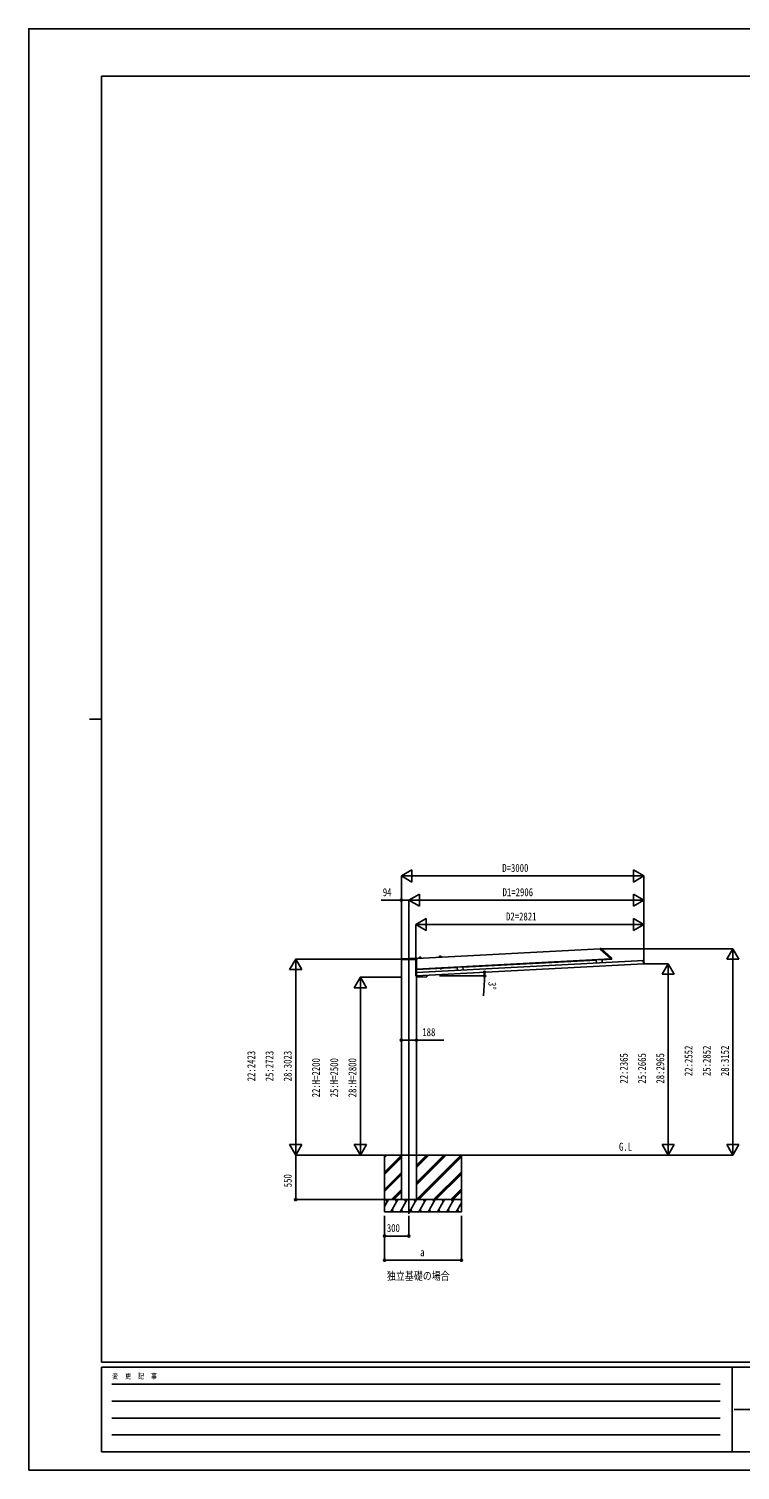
# Model space of a CAD drawing. Units: millimetres, scale not verified. Extents: x -12615 to 12615, y -8910 to 8910.
# Drawn here: x -12615 to -3818, y -8910 to 8910 of the extents above; entities that cross this region are included whole.
import ezdxf
from ezdxf.enums import TextEntityAlignment as Align

# ---------------------------------------------------------------- set-up
doc = ezdxf.new("R2010")
doc.units = ezdxf.units.MM
doc.header["$LTSCALE"] = 50
for name, color, linetype in [('0-2_USER1', 3, 'Continuous'), ('0-3_YKK_12', 2, 'Continuous'), ('0-5_YKK_A1', 4, 'Continuous'), ('0-6_YKK_D', 6, 'Continuous'), ('0-7_YKK_ZWAK', 7, 'Continuous')]:
    doc.layers.add(name, color=color, linetype=linetype)
doc.styles.add('ＭＳ ゴシック', font='')
doc.styles.get('ＭＳ ゴシック').set_extended_font_data('MS Gothic')

msp = doc.modelspace()

# ---------------------------------------------------------------- linework, layer by layer
at = {"layer": '0-3_YKK_12'}
msp.add_line((-7914.04, -2589.5), (-7914.04, -5742.48), dxfattribs=at)
at = {"layer": '0-5_YKK_A1'}
for p, q in [((-7816.76, -2582.46), (-5548.99, -2463.61)), ((-5549.17, -2460.12), (-5541.57, -2460.19)), ((-5549.15, -2460.59), (-5549.17, -2460.12)), ((-5549.15, -2460.59), (-5548.85, -2466.21)), ((-5548.69, -2466.56), (-5419.2, -2583.15)), ((-5538.93, -2461.21), (-5411.07, -2576.34)), ((-8013.6, -2596.83), (-8013.53, -2588.98)), ((-8013.1, -2596.83), (-8013.6, -2596.83)), ((-7815.63, -2596.83), (-8013.1, -2596.83)), ((-8012.53, -2587.99), (-7817.02, -2587.99)), ((-8008.04, -5015), (-8008.04, -2596.83)), ((-7980.29, -2587.92), (-7818.05, -2579.42)), ((-7822.38, -2756.99), (-5010.11, -2609.61)), ((-7821.34, -2756.94), (-7821.34, -2596.83)), ((-7820.29, -2796.94), (-5014.7, -2649.9)), ((-7820.04, -2714.81), (-5418.75, -2588.96)), ((-7820.04, -2756.87), (-7820.04, -2596.83)), ((-7817.01, -2580.3), (-7816.03, -2588.88)), ((-7816.03, -2588.88), (-7816.03, -2588.9)), ((-7816.03, -2588.9), (-7815.13, -2596.83)), ((-7815.13, -2596.83), (-7815.63, -2596.83)), ((-7789.01, -2579.07), (-7789.02, -2580.6)), ((-7789.02, -2580.6), (-7765.05, -2579.35)), ((-7789.02, -2580.6), (-7765.05, -2579.35)), ((-7789, -2581), (-7789.02, -2580.6)), ((-7789, -2581), (-7765.03, -2579.75)), ((-7788.53, -2578.57), (-7765.75, -2577.38)), ((-7787.95, -2571.85), (-7788.01, -2578.55)), ((-7785.11, -2568.88), (-7770.17, -2568.1)), ((-7767.04, -2570.76), (-7766.28, -2577.41)), ((-7765.23, -2577.82), (-7765.05, -2579.35)), ((-7765.03, -2579.75), (-7765.05, -2579.35)), ((-7539.35, -2565.99), (-7539.36, -2567.52)), ((-7539.36, -2567.52), (-7515.4, -2566.26)), ((-7539.36, -2567.52), (-7515.4, -2566.26)), ((-7539.34, -2567.92), (-7539.36, -2567.52)), ((-7539.34, -2567.92), (-7515.38, -2566.66)), ((-7538.88, -2565.49), (-7516.09, -2564.3)), ((-7538.29, -2558.77), (-7538.35, -2565.46)), ((-7535.45, -2555.8), (-7520.52, -2555.02)), ((-7517.38, -2557.67), (-7516.62, -2564.32)), ((-7515.57, -2564.74), (-7515.4, -2566.26)), ((-7515.38, -2566.66), (-7515.4, -2566.26)), ((-7246.31, -2689.75), (-5596.74, -2603.3)), ((-5525.97, -2597.09), (-5596.87, -2600.8)), ((-5596.87, -2600.8), (-5594.81, -2640.25)), ((-5525.97, -2597.09), (-5523.9, -2636.53)), ((-5525.84, -2599.58), (-5418.49, -2593.96)), ((-5419.04, -2583.49), (-5418.95, -2585.1)), ((-5418.9, -2586.04), (-5418.95, -2585.1)), ((-5418.9, -2586.04), (-5411.27, -2586.1)), ((-5418.88, -2586.53), (-5418.9, -2586.04)), ((-5418.88, -2586.53), (-5418.49, -2593.96)), ((-5418.49, -2593.96), (-5410.88, -2593.56)), ((-5411.27, -2586.1), (-5409.86, -2586.12)), ((-5409.75, -2579.1), (-5409.43, -2585.19)), ((-5409.43, -2585.19), (-5409.36, -2586.59)), ((-5021.95, -2610.23), (-5016.79, -2609.96)), ((-5015.67, -2608.52), (-5016.87, -2608.58)), ((-5016.85, -2608.93), (-5016.87, -2608.58)), ((-5016.87, -2608.58), (-5016.87, -2608.58)), ((-5016.82, -2609.43), (-5016.85, -2608.93)), ((-5014.67, -2650.45), (-5016.82, -2609.43)), ((-5015.67, -2608.52), (-5015.67, -2608.52)), ((-5015.07, -2608.38), (-5009.18, -2608.07)), ((-5014.64, -2650.95), (-5014.67, -2650.45)), ((-5014.64, -2650.95), (-5014.63, -2651.3)), ((-5014.63, -2651.3), (-5013.43, -2651.24)), ((-5014.63, -2651.3), (-5014.63, -2651.3)), ((-5013.43, -2651.24), (-5013.43, -2651.24)), ((-5006.93, -2651.01), (-5012.82, -2651.32)), ((-5008.66, -2608.54), (-5006.46, -2650.48)), ((-7830.62, -2756.43), (-7828.43, -2798.38)), ((-7824.26, -2755.6), (-7830.15, -2755.91)), ((-7827.9, -2798.85), (-7822.01, -2798.54)), ((-7823.65, -2755.68), (-7822.46, -2755.62)), ((-7823.65, -2755.68), (-7823.65, -2755.68)), ((-7822.44, -2755.97), (-7822.46, -2755.62)), ((-7822.46, -2755.62), (-7822.46, -2755.62)), ((-7822.41, -2756.46), (-7822.44, -2755.97)), ((-7820.26, -2797.49), (-7822.41, -2756.46)), ((-7821.9, -2798.52), (-7821.01, -2815.5)), ((-7820.22, -2798.34), (-7821.42, -2798.4)), ((-7821.42, -2798.4), (-7821.42, -2798.4)), ((-7821.34, -5015), (-7821.34, -2798.4)), ((-7821.34, -2815), (-7821.04, -2815)), ((-7820.24, -2797.99), (-7820.26, -2797.49)), ((-7820.24, -2797.99), (-7820.22, -2798.34)), ((-7820.22, -2798.34), (-7820.22, -2798.34)), ((-7819.78, -2719.8), (-7820.04, -2714.85)), ((-7820.04, -5015), (-7820.04, -2816.45)), ((-7819.96, -2816.45), (-7695.63, -2809.93)), ((-7819.78, -2719.8), (-7317.21, -2693.46)), ((-7695.66, -2790.4), (-7694.69, -2808.88)), ((-7512.53, -2706.91), (-7527.52, -2707.69)), ((-7527.52, -2707.69), (-7527.26, -2712.6)), ((-7526.23, -2713.13), (-7527.26, -2712.6)), ((-7527.06, -2707.67), (-7527.15, -2706.07)), ((-7513.24, -2712.45), (-7526.23, -2713.13)), ((-7523.77, -2707.49), (-7523.51, -2712.41)), ((-7516.27, -2707.1), (-7516.02, -2712.01)), ((-7513.24, -2712.45), (-7512.27, -2711.82)), ((-7513.07, -2705.33), (-7512.98, -2706.93)), ((-7512.53, -2706.91), (-7512.27, -2711.82)), ((-7246.44, -2687.25), (-7317.34, -2690.97)), ((-7317.34, -2690.97), (-7315.27, -2730.41)), ((-7246.44, -2687.25), (-7244.37, -2726.7)), ((-9298.44, -5015), (-4707.04, -5015)), ((-8214.94, -5015), (-8214.94, -5715)), ((-8214.94, -5042.38), (-8187.56, -5015)), ((-8214.94, -5028.24), (-8201.7, -5015)), ((-8214.94, -5226.23), (-8008.94, -5020.23)), ((-8214.94, -5240.37), (-8008.94, -5034.37)), ((-8214.94, -5254.51), (-8008.94, -5048.51)), ((-8008.04, -5015), (-8008.04, -5565)), ((-7821.34, -5015), (-7821.34, -5565)), ((-7821.08, -5565), (-7271.08, -5015)), ((-7820.94, -5381.01), (-7454.93, -5015)), ((-7820.94, -5352.73), (-7483.21, -5015)), ((-7820.94, -5366.87), (-7469.07, -5015)), ((-7820.94, -5168.88), (-7667.06, -5015)), ((-7820.94, -5154.74), (-7681.2, -5015)), ((-7820.94, -5140.6), (-7695.34, -5015)), ((-7806.94, -5565), (-7264.94, -5023)), ((-7792.8, -5565), (-7264.94, -5037.15)), ((-7264.94, -5015), (-7264.94, -5715)), ((-8214.94, -5438.36), (-8008.94, -5232.36)), ((-8214.94, -5452.5), (-8008.94, -5246.5)), ((-8214.94, -5466.64), (-8008.94, -5260.64)), ((-7608.95, -5565), (-7264.94, -5220.99)), ((-7594.81, -5565), (-7264.94, -5235.14)), ((-7580.66, -5565), (-7264.94, -5249.28)), ((-8129.45, -5565), (-8008.94, -5444.49)), ((-8115.31, -5565), (-8008.94, -5458.63)), ((-8101.16, -5565), (-8008.94, -5472.78)), ((-7396.82, -5565), (-7264.94, -5433.12)), ((-7382.67, -5565), (-7264.94, -5447.27)), ((-7368.53, -5565), (-7264.94, -5461.41)), ((-7264.94, -5565), (-8214.94, -5565)), ((-8214.94, -5648.83), (-8166.54, -5565)), ((-8181.54, -5590.98), (-8196.54, -5565)), ((-8137.67, -5715), (-8051.07, -5565)), ((-8122.68, -5689.02), (-8107.68, -5715)), ((-8066.07, -5590.98), (-8081.07, -5565)), ((-8022.2, -5715), (-7935.6, -5565)), ((-8008.04, -5565), (-7821.34, -5565)), ((-8007.2, -5689.02), (-7992.2, -5715)), ((-7950.6, -5590.98), (-7965.6, -5565)), ((-7906.73, -5715), (-7820.13, -5565)), ((-7891.73, -5689.02), (-7876.74, -5715)), ((-7835.13, -5590.98), (-7850.13, -5565)), ((-7791.26, -5715), (-7704.66, -5565)), ((-7776.26, -5689.02), (-7761.27, -5715)), ((-7719.66, -5590.98), (-7734.66, -5565)), ((-7675.79, -5715), (-7589.19, -5565)), ((-7660.79, -5689.02), (-7645.8, -5715)), ((-7619.19, -5565), (-7604.19, -5590.98)), ((-7560.32, -5715), (-7473.72, -5565)), ((-7545.32, -5689.02), (-7530.33, -5715)), ((-7488.72, -5590.98), (-7503.72, -5565)), ((-7444.85, -5715), (-7358.25, -5565)), ((-7429.85, -5689.02), (-7414.86, -5715)), ((-7373.25, -5590.98), (-7388.25, -5565)), ((-7329.38, -5715), (-7264.94, -5603.38)), ((-7314.38, -5689.02), (-7299.38, -5715)), ((-7264.94, -5578.58), (-7272.78, -5565)), ((-8214.94, -5715), (-7264.94, -5715))]:
    msp.add_line(p, q, dxfattribs=at)
msp.add_lwpolyline([(-5409.36, -2586.59), (-5409, -2593.46), (-5410.88, -2593.56)], dxfattribs=at)
msp.add_lwpolyline([(-7528.68, -2704.55), (-7511.7, -2703.66), (-7511.62, -2705.26), (-7528.59, -2706.15)], close=True, dxfattribs=at)
for centre, radius, start, end in [((-5548.35, -2466.19), 0.5, 183, 228), ((-5541.61, -2464.19), 4, 48, 89.5), ((-8012.53, -2588.99), 1, 90, 176.5048), ((-8012.53, -2588.99), 1, 176.5048, 179.5), ((-7982.91, -2537.99), 50, 270, 273.00032), ((-7818, -2580.42), 1, 6.5, 93.00032), ((-7817.02, -2588.99), 1, 6.5, 90), ((-7788.51, -2579.07), 0.5, 93, 179.5), ((-7784.95, -2571.88), 3, 93, 179.5), ((-7770.02, -2571.1), 3, 6.5, 93), ((-7765.73, -2577.88), 0.5, 6.5, 93), ((-7538.85, -2565.99), 0.5, 93, 179.5), ((-7535.29, -2558.79), 3, 93, 179.5), ((-7520.36, -2558.01), 3, 6.5, 93), ((-7516.07, -2564.8), 0.5, 6.5, 93), ((-5419.53, -2583.52), 0.5, 3, 48), ((-5413.75, -2579.31), 4, 3, 48), ((-5409.86, -2586.61), 0.5, 3, 89.5), ((-5015.63, -2605.65), 2.86, 272.73957, 279.49104), ((-5013.11, -2655.51), 4.28, 87.31821, 94.21342), ((-7824, -2752.83), 2.86, 266.50896, 273.26043), ((-7821.28, -2802.68), 4.28, 91.78658, 98.68179), ((-7820.02, -2815.45), 1, 183, 273), ((-7695.69, -2808.93), 1, 273, 3), ((-7525.53, -2709.77), 3.32, 238.61575, 307.38425), ((-7520.38, -2700.39), 12.42, 255.41205, 290.58795), ((-7514.29, -2709.18), 3.32, 238.61575, 307.38425)]:
    msp.add_arc(centre, radius, start, end, dxfattribs=at)
for centre, major_axis, ratio, start_param, end_param in [((-5015.67, -2608.48), (0.599, 0.031), 0.061163, 4.71238898, 5.02268866), ((-5015.06, -2608.68), (0.016, -0.3), 0.998135, 3.14159265, 3.95507086), ((-5012.84, -2651.02), (0.016, -0.3), 0.998135, 5.46983661, 6.28318531), ((-5009.16, -2608.57), (0.336, 0.373), 0.99628, 5.49965061, 7.06672), ((-5006.96, -2650.51), (0.373, -0.336), 0.99628, 5.49965061, 7.06672), ((-7830.12, -2756.41), (-0.373, 0.336), 0.99628, 5.49965061, 7.06672), ((-7827.93, -2798.35), (-0.336, -0.373), 0.99628, 5.49965061, 7.06672), ((-7824.24, -2755.9), (0.016, -0.3), 0.998135, 2.32811445, 3.14159265), ((-7823.66, -2755.64), (-0.599, -0.031), 0.061163, 1.26049665, 1.57079633), ((-7822.03, -2798.24), (0.016, -0.3), 0.998135, 0, 0.81334869)]:
    msp.add_ellipse(centre, major_axis=major_axis, ratio=ratio, start_param=start_param, end_param=end_param, dxfattribs=at)
at = {"layer": '0-6_YKK_D'}
for p, q in [((-8008.04, -1563.19), (-7878.14, -1488.19)), ((-8008.04, -2581), (-8008.04, -1562.19)), ((-8008.04, -1563.19), (-7878.14, -1638.19)), ((-8008.04, -1563.19), (-7748.23, -1563.19)), ((-7878.14, -1638.19), (-7878.14, -1488.19)), ((-7858.04, -1563.19), (-5158.04, -1563.19)), ((-5008.04, -1563.19), (-5267.85, -1563.19)), ((-5008.04, -1563.19), (-5137.94, -1488.19)), ((-5137.94, -1488.19), (-5137.94, -1638.19)), ((-5008.04, -1563.19), (-5137.94, -1638.19)), ((-5008.04, -2648.08), (-5008.04, -1562.19)), ((-8008.04, -2591), (-8008.04, -1862.19)), ((-7914.04, -1863.19), (-7784.14, -1788.19)), ((-7914.04, -2588.5), (-7914.04, -1862.19)), ((-7914.04, -2588.5), (-7914.04, -1862.19)), ((-7914.04, -1863.19), (-7784.14, -1938.19)), ((-7914.04, -1863.19), (-7654.23, -1863.19)), ((-7784.14, -1938.19), (-7784.14, -1788.19)), ((-7764.04, -1863.19), (-5158.04, -1863.19)), ((-5008.04, -1863.19), (-5267.85, -1863.19)), ((-5008.04, -1863.19), (-5137.94, -1788.19)), ((-5137.94, -1788.19), (-5137.94, -1938.19)), ((-5008.04, -1863.19), (-5137.94, -1938.19)), ((-5008.04, -2648.08), (-5008.04, -1862.19)), ((-7829.04, -2163.19), (-7699.14, -2088.19)), ((-7699.14, -2238.19), (-7699.14, -2088.19)), ((-5008.04, -2163.19), (-5137.94, -2088.19)), ((-5137.94, -2088.19), (-5137.94, -2238.19)), ((-7829.04, -2756.84), (-7829.04, -2162.19)), ((-7829.04, -2163.19), (-7699.14, -2238.19)), ((-7829.04, -2163.19), (-7569.24, -2163.19)), ((-7679.04, -2163.19), (-5158.04, -2163.19)), ((-5008.04, -2163.19), (-5267.85, -2163.19)), ((-5008.04, -2163.19), (-5137.94, -2238.19)), ((-5008.04, -2648.08), (-5008.04, -2162.19)), ((-5540, -2463.19), (-3907.04, -2463.19)), ((-3908.04, -2463.19), (-3983.04, -2593.09)), ((-3908.04, -2463.19), (-3833.04, -2593.09)), ((-3908.04, -2463.19), (-3908.04, -2723)), ((-9314.94, -2592), (-9389.94, -2721.9)), ((-8009.04, -2592), (-9315.94, -2592)), ((-9314.94, -2592), (-9239.94, -2721.9)), ((-9314.94, -2592), (-9314.94, -2851.81)), ((-5007.02, -2649.55), (-4707.04, -2649.55)), ((-4708.04, -2649.55), (-4783.04, -2779.45)), ((-4708.04, -2649.55), (-4633.04, -2779.45)), ((-4708.04, -2649.55), (-4708.04, -2909.36)), ((-3983.04, -2593.09), (-3833.04, -2593.09)), ((-3908.04, -2613.19), (-3908.04, -4865)), ((-9389.94, -2721.9), (-9239.94, -2721.9)), ((-9314.94, -2742), (-9314.94, -4865)), ((-8514.94, -2815), (-8589.94, -2944.9)), ((-8009.04, -2815), (-8515.94, -2815)), ((-8514.94, -2815), (-8439.94, -2944.9)), ((-8514.94, -2815), (-8514.94, -3074.81)), ((-7536.65, -2796.99), (-6976.96, -2796.99)), ((-6979.51, -2847.97), (-6991.5, -3046)), ((-4783.04, -2779.45), (-4633.04, -2779.45)), ((-4708.04, -4865), (-4708.04, -2799.55)), ((-8589.94, -2944.9), (-8439.94, -2944.9)), ((-8514.94, -2965), (-8514.94, -4865)), ((-9314.94, -5015), (-9314.94, -4755.19)), ((-8514.94, -5015), (-8514.94, -4755.19)), ((-4708.04, -5015), (-4708.04, -4755.19)), ((-3908.04, -5015), (-3908.04, -4755.19)), ((-9314.94, -5015), (-9389.94, -4885.1)), ((-9239.94, -4885.1), (-9389.94, -4885.1)), ((-9314.94, -5015), (-9239.94, -4885.1)), ((-8514.94, -5015), (-8589.94, -4885.1)), ((-8439.94, -4885.1), (-8589.94, -4885.1)), ((-8514.94, -5015), (-8439.94, -4885.1)), ((-4708.04, -5015), (-4783.04, -4885.1)), ((-4633.04, -4885.1), (-4783.04, -4885.1)), ((-4708.04, -5015), (-4633.04, -4885.1)), ((-3908.04, -5015), (-3983.04, -4885.1)), ((-3833.04, -4885.1), (-3983.04, -4885.1)), ((-3908.04, -5015), (-3833.04, -4885.1)), ((-9299.44, -5015), (-9315.94, -5015)), ((-9314.94, -5015), (-9314.94, -5565)), ((-4707.04, -5015), (-3907.04, -5015)), ((-8215.94, -5565), (-9315.94, -5565)), ((-8214.94, -5765), (-8214.94, -6016)), ((-8214.94, -5765), (-8214.94, -6316)), ((-7914.94, -5765), (-7914.94, -6016)), ((-7264.94, -5765), (-7264.94, -6316)), ((-8214.94, -6015), (-7914.94, -6015)), ((-8214.94, -6315), (-7264.94, -6315))]:
    msp.add_line(p, q, dxfattribs=at)
for points in [[(-7914.04, -1863.19), (-8008.04, -1863.19), (-8257.44, -1863.19)], [(-8008.04, -3593.32), (-7820.04, -3593.32), (-7484.24, -3593.32)]]:
    msp.add_lwpolyline(points, dxfattribs=at)
for centre in [(-8008.04, -1863.19), (-6979.12, -2752.85), (-6977.96, -2796.99), (-8008.04, -3593.32), (-7820.04, -3593.32), (-9314.94, -5565), (-8214.94, -6015), (-7914.94, -6015), (-8214.94, -6315), (-7264.94, -6315)]:
    msp.add_circle(centre, 12.75, dxfattribs=at)
for start, end in [(356.53473, 0), (0, 3)]:
    msp.add_arc((-7821.34, -2796.99), 843.38, start, end, dxfattribs=at)
at = {"layer": '0-7_YKK_ZWAK'}
for p, q in [((11685.06, 8325), (-11714.94, 8325)), ((-11714.94, -7575), (-11714.94, 8325)), ((-11864.94, 375), (-11714.94, 375)), ((11685.06, -7575), (-11714.94, -7575)), ((-3914.94, -7635), (-11714.94, -7635)), ((-11714.94, -8685), (-11714.94, -7635)), ((-3914.94, -7635), (-3914.94, -8685)), ((-14.94, -7635), (-3914.94, -7635)), ((-11587.44, -7845), (-4064.94, -7845)), ((-11587.44, -8055), (-4064.94, -8055)), ((-3892.44, -8160), (-14.94, -8160)), ((-11587.44, -8265), (-4064.94, -8265)), ((-11587.44, -8475), (-4064.94, -8475)), ((-11714.94, -8685), (-3914.94, -8685)), ((-3914.94, -8685), (-14.94, -8685))]:
    msp.add_line(p, q, dxfattribs=at)
msp.add_lwpolyline([(-12615, -8910), (12615, -8910), (12615, 8910), (-12615, 8910)], close=True, dxfattribs=at)

# ---------------------------------------------------------------- texts
at = {"layer": '0-2_USER1', "style": 'ＭＳ ゴシック', "width": 0.8}
for s, p in [('G.L', (-5316.52, -4990.24)), ('独立基礎の場合', (-8186.14, -6588))]:
    msp.add_text(s, height=98.97, dxfattribs=at).set_placement(p, align=Align.BOTTOM_LEFT)
at = {"layer": '0-6_YKK_D', "style": 'ＭＳ ゴシック', "width": 0.8}
for s, p in [('D=3000', (-6760.04, -1543.19)), ('94', (-8237.44, -1843.19)), ('D1=2906', (-6756.24, -1843.19)), ('D2=2821', (-6713.74, -2143.19)), ('188', (-7749.04, -3573.32)), ('300', (-8187.34, -5995)), ('a', (-7775.94, -6295))]:
    msp.add_text(s, height=98.97, dxfattribs=at).set_placement(p, align=Align.BOTTOM_LEFT)
for s, rotation, p in [('3°', 266.535, (-6960.75, -2869.14)), ('22:2423', 90, (-9784.94, -4102.3)), ('25:2723', 90, (-9559.94, -4102.3)), ('28:3023', 90, (-9334.94, -4102.3)), ('22:2552', 90, (-4378.04, -4037.89)), ('25:2852', 90, (-4153.04, -4037.89)), ('28:3152', 90, (-3928.04, -4037.89)), ('22:H=2200', 90, (-8984.94, -4300.2)), ('25:H=2500', 90, (-8759.94, -4300.2)), ('28:H=2800', 90, (-8534.94, -4300.2)), ('22:2365', 90, (-5178.04, -4131.08)), ('25:2665', 90, (-4953.04, -4131.08)), ('28:2965', 90, (-4728.04, -4131.08)), ('550', 90, (-9334.94, -5412.4))]:
    msp.add_text(s, height=98.97, rotation=rotation, dxfattribs=at).set_placement(p, align=Align.BOTTOM_LEFT)
at = {"layer": '0-7_YKK_ZWAK', "style": 'ＭＳ ゴシック', "width": 0.8}
msp.add_text('変  更  記  事', height=65.98, dxfattribs=at).set_placement((-11583.93, -7800), align=Align.BOTTOM_LEFT)

doc.saveas('drawing.dxf')
